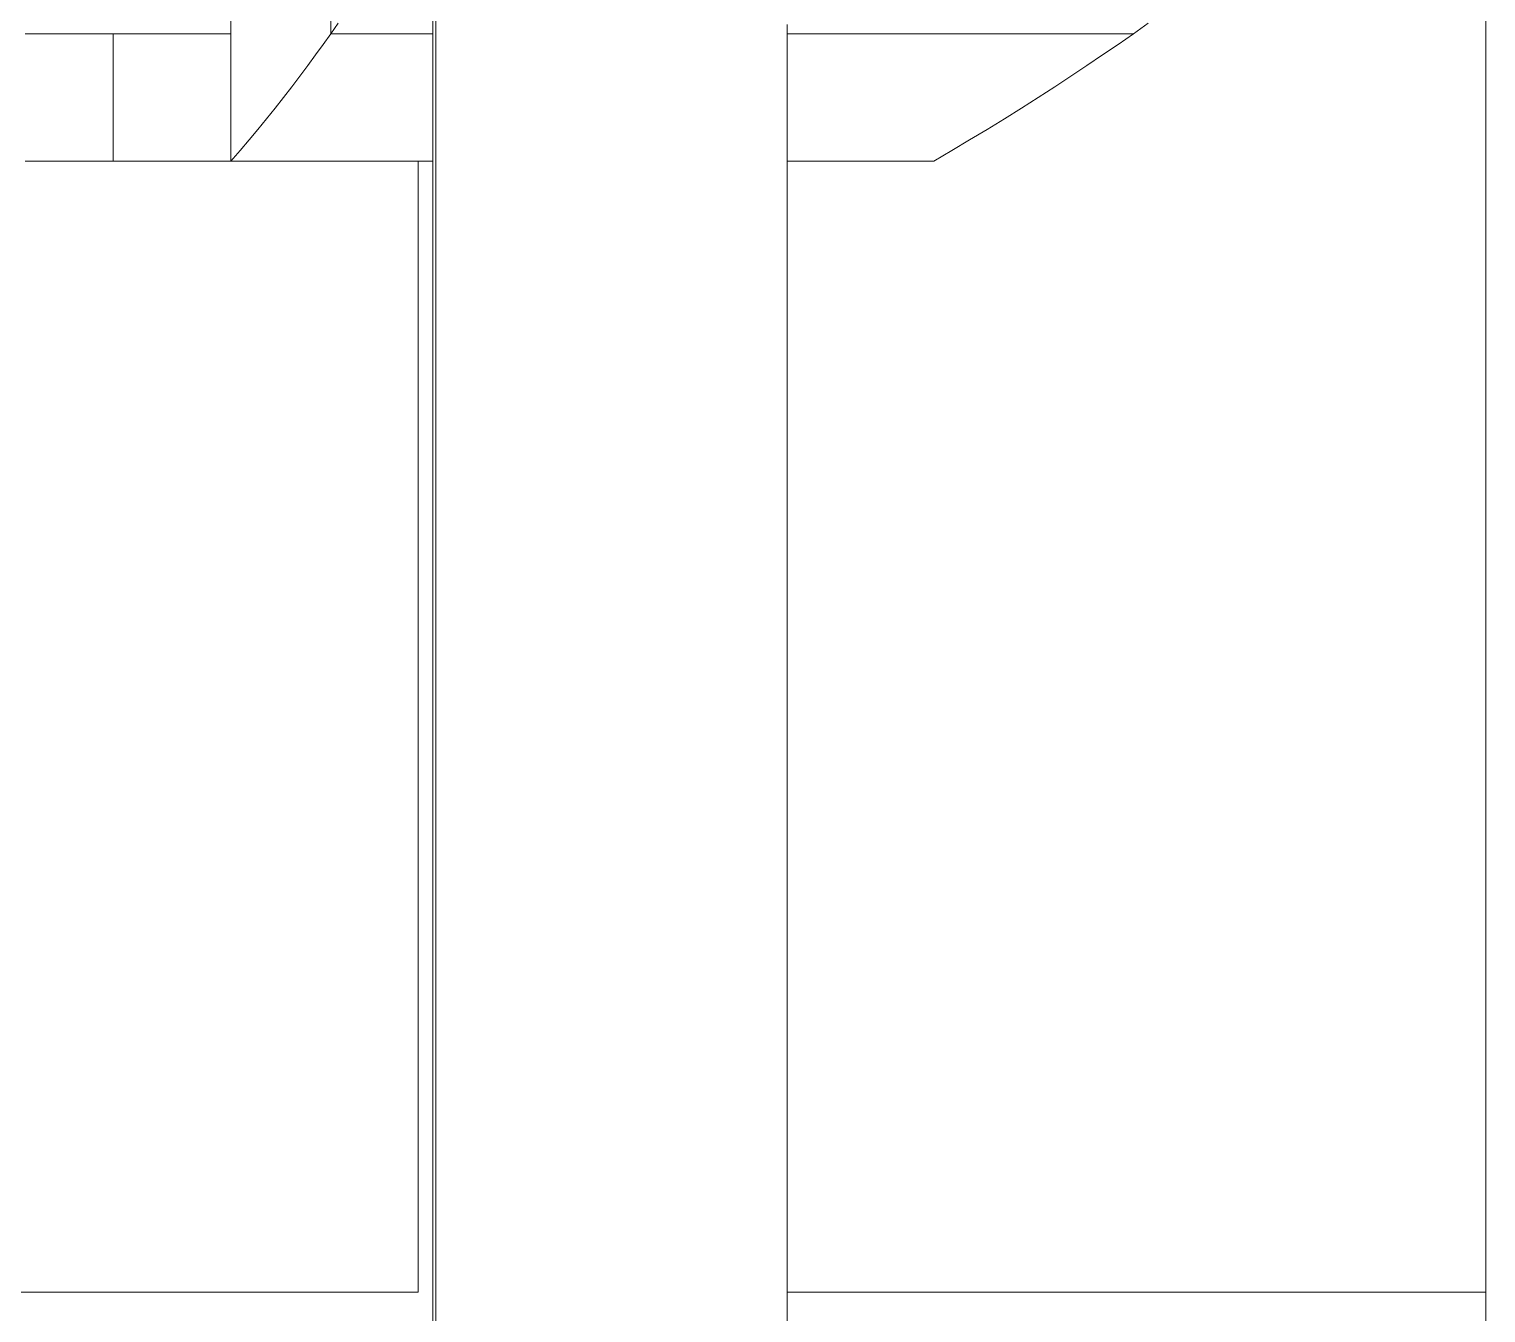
# Model space of a CAD drawing. Header units: metres. Extents: x 294 to 1101, y -498 to -355.
# Drawn here: x 624.683 to 626.627, y -487.325 to -485.611 of the extents above; entities that cross this region are included whole.
import ezdxf

# ---------------------------------------------------------------- set-up
doc = ezdxf.new("R2010")
doc.units = ezdxf.units.M
doc.layers.add('19-JARDINERIA', color=80, linetype='Continuous', lineweight=0)

msp = doc.modelspace()

# ---------------------------------------------------------------- linework, layer by layer
at = {"layer": '19-JARDINERIA', "color": 251}
for p, q in [((625.2257, -484.3176), (625.2257, -487.6576)), ((626.6274, -487.2976), (626.6274, -485.005)), ((624.9521, -485.6176), (624.9521, -485.4476)), ((625.0853, -485.6176), (625.0853, -485.4476)), ((625.0954, -485.6035), (625.0853, -485.6176)), ((625.2216, -485.6176), (625.2216, -485.5925)), ((626.1568, -485.6176), (626.1765, -485.6035)), ((624.7167, -485.6176), (624.6775, -485.6176)), ((624.7558, -485.6176), (624.7167, -485.6176)), ((624.7949, -485.6176), (624.7558, -485.6176)), ((624.7949, -485.6176), (624.7949, -485.7876)), ((624.8088, -485.6176), (624.7949, -485.6176)), ((624.8225, -485.6176), (624.8088, -485.6176)), ((624.836, -485.6176), (624.8225, -485.6176)), ((624.8495, -485.6176), (624.836, -485.6176)), ((624.8628, -485.6176), (624.8495, -485.6176)), ((624.876, -485.6176), (624.8628, -485.6176)), ((624.889, -485.6176), (624.876, -485.6176)), ((624.9019, -485.6176), (624.889, -485.6176)), ((624.9147, -485.6176), (624.9019, -485.6176)), ((624.9273, -485.6176), (624.9147, -485.6176)), ((624.9398, -485.6176), (624.9273, -485.6176)), ((624.9521, -485.6176), (624.9398, -485.6176)), ((624.9521, -485.7876), (624.9521, -485.6176)), ((625.0853, -485.6176), (625.0753, -485.6318)), ((625.0853, -485.6176), (625.2216, -485.6176)), ((625.2216, -485.6276), (625.2216, -485.6176)), ((625.6946, -485.6176), (625.6946, -485.6052)), ((625.6946, -485.6176), (626.1568, -485.6176)), ((625.6946, -485.6623), (625.6946, -485.6176)), ((626.1365, -485.6318), (626.1568, -485.6176)), ((625.0753, -485.6318), (625.0652, -485.6459)), ((625.2216, -485.6403), (625.2216, -485.6276)), ((625.2216, -485.6464), (625.2216, -485.6403)), ((626.1158, -485.6459), (626.1365, -485.6318)), ((625.0548, -485.6601), (625.0442, -485.6743)), ((625.0652, -485.6459), (625.0548, -485.6601)), ((625.2216, -485.7102), (625.2216, -485.6464)), ((625.6946, -485.7189), (625.6946, -485.6623)), ((626.0735, -485.6743), (626.0948, -485.6601)), ((626.0948, -485.6601), (626.1158, -485.6459)), ((625.0442, -485.6743), (625.0334, -485.6884)), ((626.0518, -485.6884), (626.0735, -485.6743)), ((625.0334, -485.6884), (625.0224, -485.7026)), ((626.0297, -485.7026), (626.0518, -485.6884)), ((625.0112, -485.7168), (624.9998, -485.731)), ((625.0224, -485.7026), (625.0112, -485.7168)), ((625.2216, -485.7669), (625.2216, -485.7102)), ((625.6946, -485.7463), (625.6946, -485.7189)), ((625.9846, -485.731), (626.0074, -485.7168)), ((626.0074, -485.7168), (626.0297, -485.7026)), ((624.9998, -485.731), (624.9881, -485.7452)), ((625.9616, -485.7452), (625.9846, -485.731)), ((624.9763, -485.7593), (624.9643, -485.7735)), ((624.9881, -485.7452), (624.9763, -485.7593)), ((625.6946, -485.765), (625.6946, -485.7463)), ((625.9144, -485.7735), (625.9382, -485.7593)), ((625.9382, -485.7593), (625.9616, -485.7452)), ((624.9643, -485.7735), (624.9521, -485.7876)), ((625.2216, -485.7876), (625.2216, -485.7669)), ((625.6946, -485.7816), (625.6946, -485.765)), ((625.8904, -485.7876), (625.9144, -485.7735)), ((624.7167, -485.7876), (624.6775, -485.7876)), ((624.7558, -485.7876), (624.7167, -485.7876)), ((624.7949, -485.7876), (624.7558, -485.7876)), ((624.8088, -485.7876), (624.7949, -485.7876)), ((624.8225, -485.7876), (624.8088, -485.7876)), ((624.836, -485.7876), (624.8225, -485.7876)), ((624.8495, -485.7876), (624.836, -485.7876)), ((624.8628, -485.7876), (624.8495, -485.7876)), ((624.876, -485.7876), (624.8628, -485.7876)), ((624.889, -485.7876), (624.876, -485.7876)), ((624.9019, -485.7876), (624.889, -485.7876)), ((624.9019, -485.7876), (624.9147, -485.7876)), ((624.9273, -485.7876), (624.9147, -485.7876)), ((624.9398, -485.7876), (624.9273, -485.7876)), ((624.9521, -485.7876), (624.9398, -485.7876)), ((624.9521, -485.7876), (625.202, -485.7876)), ((625.202, -485.7876), (625.202, -487.2976)), ((625.202, -485.7876), (625.2216, -485.7876)), ((625.2216, -487.3576), (625.2216, -485.7876)), ((625.6946, -485.7876), (625.6946, -485.7816)), ((625.6946, -487.2976), (625.6946, -485.7876)), ((625.8904, -485.7876), (625.6946, -485.7876)), ((625.202, -487.2976), (624.5677, -487.2976)), ((626.6274, -487.2976), (625.6946, -487.2976)), ((625.6946, -487.3576), (625.6946, -487.2976)), ((626.6274, -487.3576), (626.6274, -487.2976))]:
    msp.add_line(p, q, dxfattribs=at)

doc.saveas('drawing.dxf')
